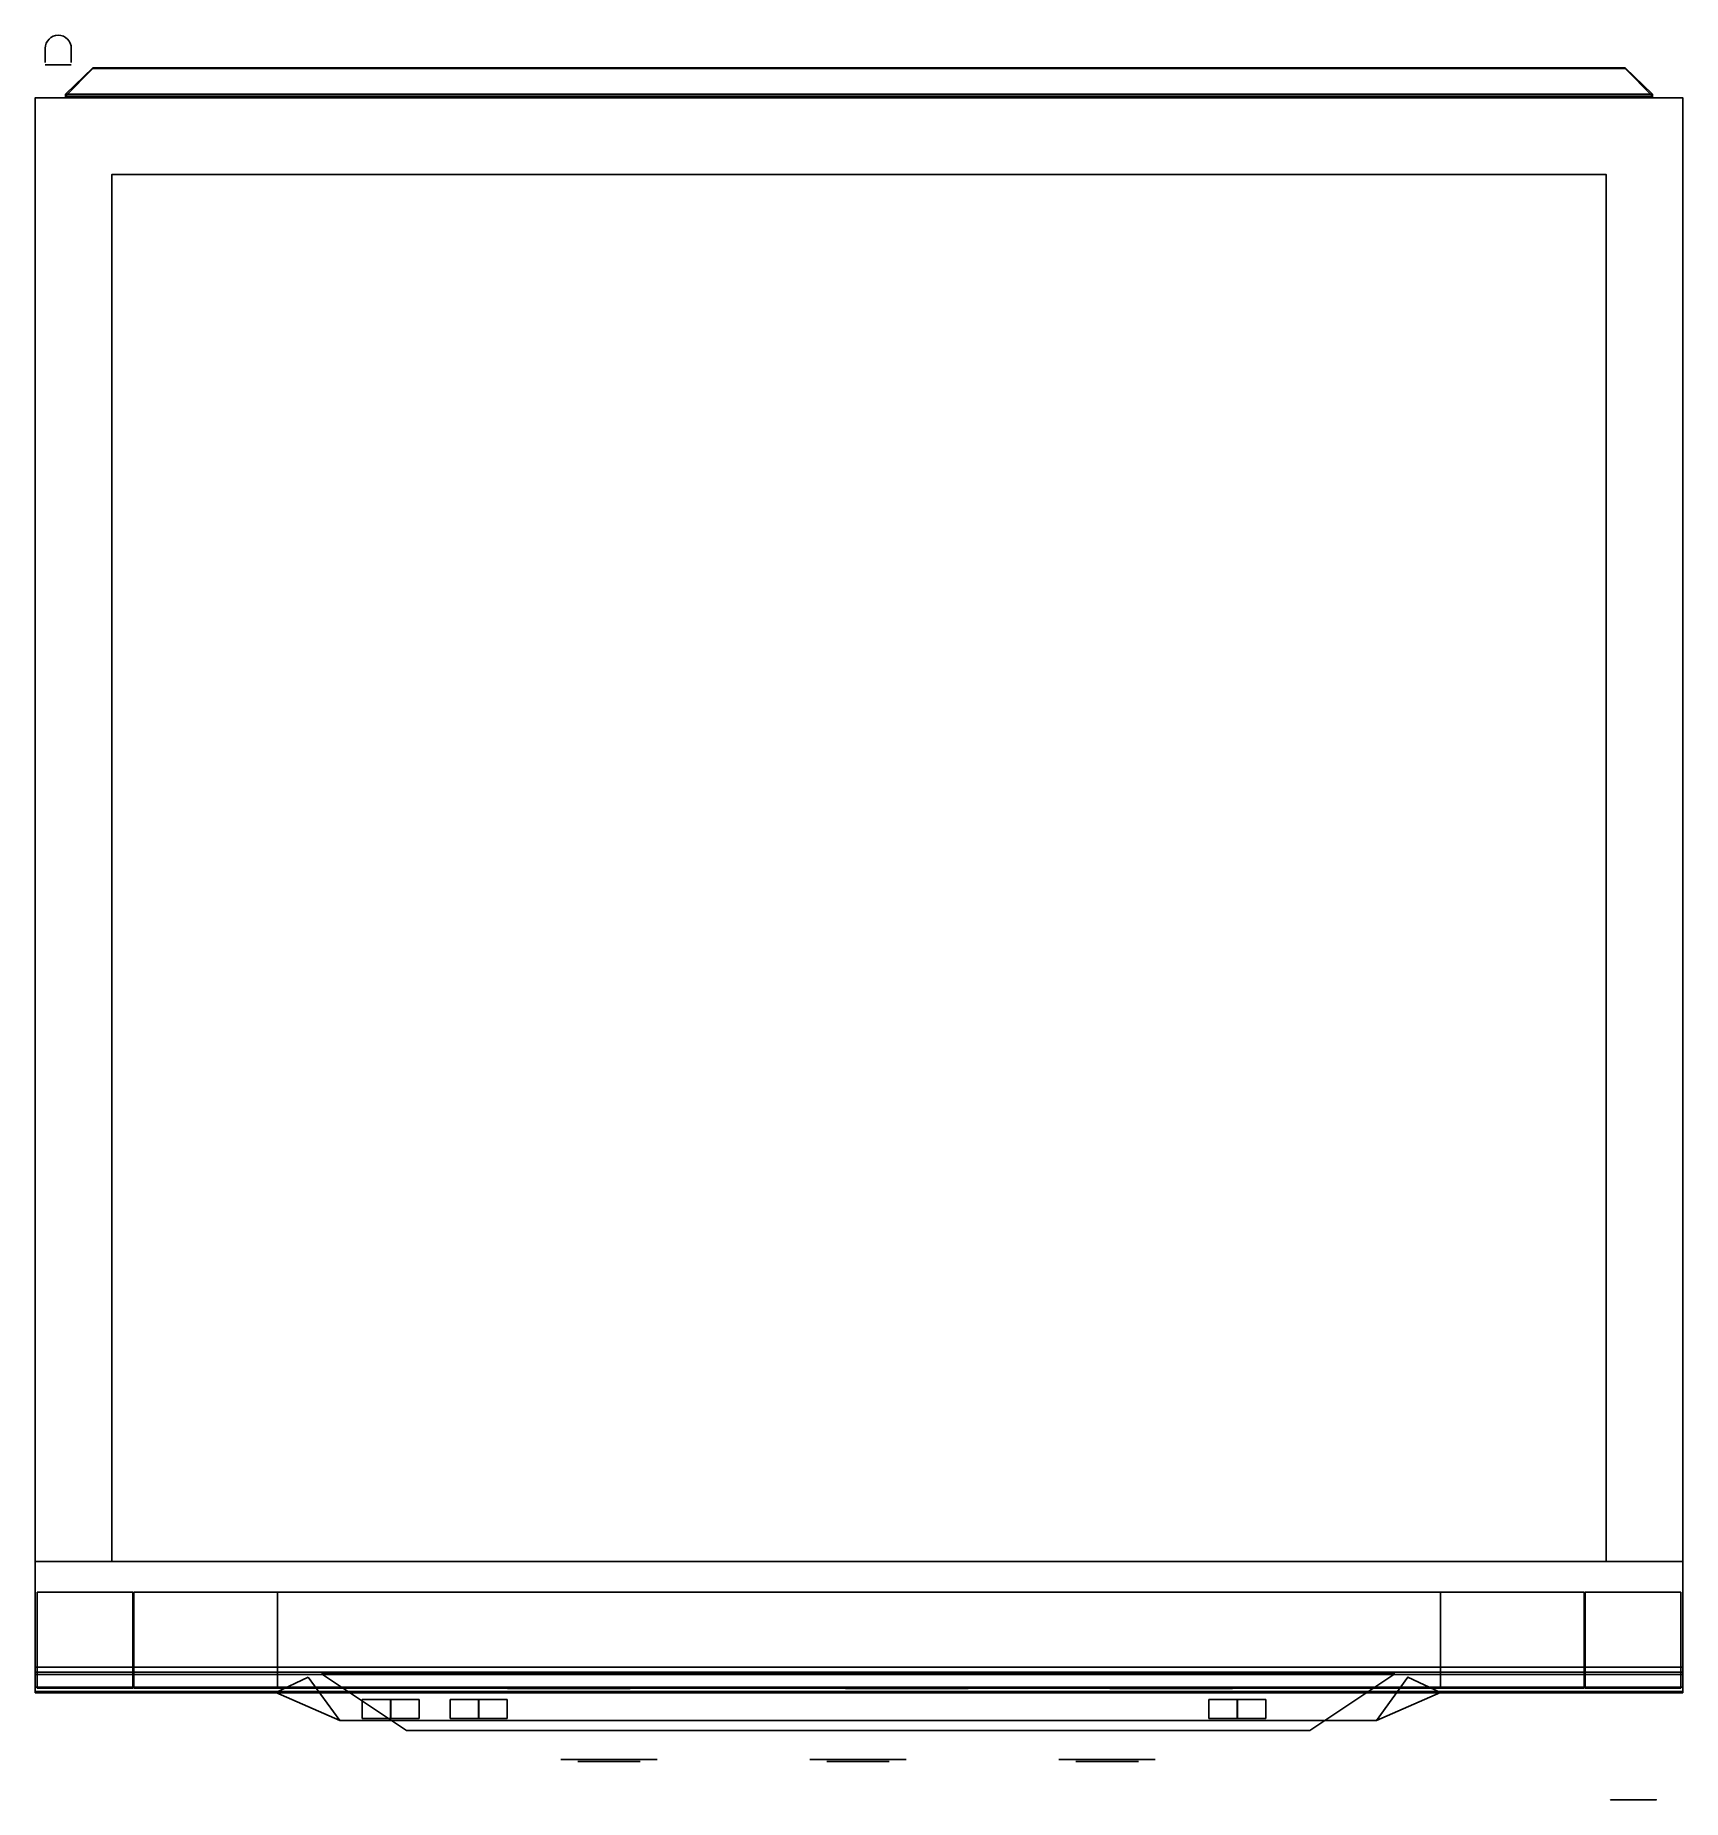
# Model space of a CAD drawing. Header units: millimetres. Extents: x 0 to 860, y -940 to -19.
import ezdxf

# ---------------------------------------------------------------- set-up
doc = ezdxf.new("R2010")
doc.units = ezdxf.units.MM
for name, color, linetype in [('200-EquipBlack-3d', 250, 'Continuous'), ('200-EquipGlass-3D', 140, 'Continuous'), ('200-EquipSteel-3d', 9, 'Continuous'), ('200-EquipWhite-3d', 7, 'Continuous')]:
    doc.layers.add(name, color=color, linetype=linetype)

# ---------------------------------------------------------------- blocks, each defined once
blk = doc.blocks.new('UNOX-XBC-HANDLE')
at = {"layer": '200-EquipWhite-3d'}
blk.add_3dface([(-11.7, -58.3, -163.91), (12.3, -58.3, -163.91), (12.3, -58.3, -5.91), (-11.7, -58.3, -5.91)], dxfattribs=at)

msp = doc.modelspace()

# ---------------------------------------------------------------- linework, layer by layer
for p, q in [((5.2, -26.2), (5.2, -33.53)), ((18.8, -26.2), (18.8, -33.53)), ((5.2, -34.85), (18.8, -34.85))]:
    msp.add_line(p, q)
msp.add_arc((12, -26.2), 6.8, 0, 180)
at = {"layer": '200-EquipBlack-3d'}
for points in [[(860, -871.07, 100.98), (0, -871.07, 100.98), (0, -816.05, 100.5), (860, -816.05, 100.5)], [(860, -816.05, 100.5), (0, -816.05, 100.5), (0, -816.05, 180.5), (860, -816.05, 180.5)], [(860, -816.05, 180.5), (0, -816.05, 180.5), (0, -881.54, 179.93), (860, -881.54, 179.93)], [(149.35, -874.63, 101.63), (193.72, -904.15, 103.85), (665.36, -904.16, 103.83), (709.65, -874.63, 101.63)], [(860, -884.49, 176.53), (0, -884.49, 176.53), (0, -875, 104.46), (860, -875, 104.46)], [(142.5, -876.33, 114.5), (158.97, -899.02, 122.99), (125.5, -884.36, 177.71)], [(700.09, -899.02, 122.98), (733.5, -884.36, 177.71), (716.5, -876.33, 114.5)], [(125.5, -884.36, 177.71), (158.97, -899.02, 122.99), (700.09, -899.02, 122.98), (733.5, -884.36, 177.71)]]:
    msp.add_3dface(points, dxfattribs=at)
for points, invisible_edges in [([(0, -816.05, 180.5), (0, -816.05, 100.5), (0, -871.07, 100.98), (0, -881.54, 179.93)], 4), ([(860, -816.05, 180.5), (860, -816.05, 100.5), (860, -871.07, 100.98), (860, -881.54, 179.93)], 4), ([(860, -872.01, 101.1), (0, -872.01, 101.1), (0, -871.07, 100.98), (860, -871.07, 100.98)], 1), ([(0, -881.54, 179.93), (0, -871.07, 100.98), (0, -872.01, 101.1), (0, -882.38, 179.8)], 5), ([(860, -872.9, 101.44), (0, -872.9, 101.44), (0, -872.01, 101.1), (860, -872.01, 101.1)], 5), ([(0, -882.38, 179.8), (0, -872.01, 101.1), (0, -872.9, 101.44), (0, -883.14, 179.45)], 5), ([(860, -873.69, 101.98), (0, -873.69, 101.98), (0, -872.9, 101.44), (860, -872.9, 101.44)], 4), ([(0, -883.14, 179.45), (0, -872.9, 101.44), (0, -873.69, 101.98), (0, -883.78, 178.89)], 5), ([(860, -874.32, 102.69), (0, -874.32, 102.69), (0, -873.69, 101.98), (860, -873.69, 101.98)], 1), ([(0, -883.78, 178.89), (0, -873.69, 101.98), (0, -874.32, 102.69), (0, -884.24, 178.18)], 5), ([(860, -874.77, 103.54), (0, -874.77, 103.54), (0, -874.32, 102.69), (860, -874.32, 102.69)], 5), ([(0, -884.24, 178.18), (0, -874.32, 102.69), (0, -874.77, 103.54), (0, -884.48, 177.38)], 5), ([(860, -875, 104.46), (0, -875, 104.46), (0, -874.77, 103.54), (860, -874.77, 103.54)], 4), ([(0, -884.48, 177.38), (0, -874.77, 103.54), (0, -875, 104.46), (0, -884.49, 176.53)], 1), ([(860, -881.54, 179.93), (860, -871.07, 100.98), (860, -872.01, 101.1), (860, -882.38, 179.8)], 5), ([(860, -882.38, 179.8), (860, -872.01, 101.1), (860, -872.9, 101.44), (860, -883.14, 179.45)], 5), ([(860, -883.14, 179.45), (860, -872.9, 101.44), (860, -873.69, 101.98), (860, -883.78, 178.89)], 5), ([(860, -883.78, 178.89), (860, -873.69, 101.98), (860, -874.32, 102.69), (860, -884.24, 178.18)], 5), ([(860, -884.24, 178.18), (860, -874.32, 102.69), (860, -874.77, 103.54), (860, -884.48, 177.38)], 5), ([(860, -884.48, 177.38), (860, -874.77, 103.54), (860, -875, 104.46), (860, -884.49, 176.53)], 1), ([(860, -881.54, 179.93), (0, -881.54, 179.93), (0, -882.38, 179.8), (860, -882.38, 179.8)], 4), ([(860, -882.38, 179.8), (0, -882.38, 179.8), (0, -883.14, 179.45), (860, -883.14, 179.45)], 5), ([(860, -883.14, 179.45), (0, -883.14, 179.45), (0, -883.78, 178.89), (860, -883.78, 178.89)], 1), ([(860, -883.78, 178.89), (0, -883.78, 178.89), (0, -884.24, 178.18), (860, -884.24, 178.18)], 4), ([(126.5, -882, 1120.2), (733.5, -882, 1120.2), (808.5, -882, 1224.2), (51.5, -882, 1224.2)], 10), ([(51.5, -882, 1224.2), (126.5, -882, 1120.2), (126.5, -882, 294.5), (51.5, -882, 186.76)], 5), ([(51.5, -882, 186.76), (126.5, -882, 294.5), (733.5, -882, 294.5), (808.5, -882, 186.76)], 5), ([(733.5, -882, 294.5), (808.5, -882, 186.76), (808.5, -882, 1224.2), (733.5, -882, 1120.2)], 5), ([(860, -884.24, 178.18), (0, -884.24, 178.18), (0, -884.48, 177.38), (860, -884.48, 177.38)], 5), ([(860, -884.48, 177.38), (0, -884.48, 177.38), (0, -884.49, 176.53), (860, -884.49, 176.53)], 1), ([(276.26, -919.37, 150.64), (284.41, -920.38, 147.27), (283.17, -920.38, 141.02), (274.35, -919.37, 141.02)], 5), ([(274.35, -919.37, 141.02), (283.17, -920.38, 141.02), (284.41, -920.38, 134.77), (276.26, -919.37, 131.39)], 5), ([(281.72, -919.37, 158.8), (287.95, -920.38, 152.57), (284.41, -920.38, 147.27), (276.26, -919.37, 150.64)], 5), ([(276.26, -919.37, 131.39), (284.41, -920.38, 134.77), (287.95, -920.38, 129.47), (281.72, -919.37, 123.23)], 5), ([(289.87, -919.37, 164.25), (293.25, -920.38, 156.11), (287.95, -920.38, 152.57), (281.72, -919.37, 158.8)], 5), ([(281.72, -919.37, 123.23), (287.95, -920.38, 129.47), (293.25, -920.38, 125.93), (289.87, -919.37, 117.78)], 5), ([(299.5, -919.37, 166.17), (299.5, -920.38, 157.35), (293.25, -920.38, 156.11), (289.87, -919.37, 164.25)], 5), ([(289.87, -919.37, 117.78), (293.25, -920.38, 125.93), (299.5, -920.38, 124.69), (299.5, -919.37, 115.87)], 5), ([(309.13, -919.37, 164.25), (305.75, -920.38, 156.11), (299.5, -920.38, 157.35), (299.5, -919.37, 166.17)], 5), ([(299.5, -919.37, 115.87), (299.5, -920.38, 124.69), (305.75, -920.38, 125.93), (309.13, -919.37, 117.78)], 5), ([(317.28, -919.37, 158.8), (311.05, -920.38, 152.57), (305.75, -920.38, 156.11), (309.13, -919.37, 164.25)], 5), ([(309.13, -919.37, 117.78), (305.75, -920.38, 125.93), (311.05, -920.38, 129.47), (317.28, -919.37, 123.23)], 5), ([(322.74, -919.37, 150.64), (314.59, -920.38, 147.27), (311.05, -920.38, 152.57), (317.28, -919.37, 158.8)], 5), ([(317.28, -919.37, 123.23), (311.05, -920.38, 129.47), (314.59, -920.38, 134.77), (322.74, -919.37, 131.39)], 5), ([(324.65, -919.37, 141.02), (315.83, -920.38, 141.02), (314.59, -920.38, 147.27), (322.74, -919.37, 150.64)], 5), ([(322.74, -919.37, 131.39), (314.59, -920.38, 134.77), (315.83, -920.38, 141.02), (324.65, -919.37, 141.02)], 5), ([(406.26, -919.37, 150.64), (414.41, -920.38, 147.27), (413.17, -920.38, 141.02), (404.35, -919.37, 141.02)], 5), ([(404.35, -919.37, 141.02), (413.17, -920.38, 141.02), (414.41, -920.38, 134.77), (406.26, -919.37, 131.39)], 5), ([(411.72, -919.37, 158.8), (417.95, -920.38, 152.57), (414.41, -920.38, 147.27), (406.26, -919.37, 150.64)], 5), ([(406.26, -919.37, 131.39), (414.41, -920.38, 134.77), (417.95, -920.38, 129.47), (411.72, -919.37, 123.23)], 5), ([(419.87, -919.37, 164.25), (423.25, -920.38, 156.11), (417.95, -920.38, 152.57), (411.72, -919.37, 158.8)], 5), ([(411.72, -919.37, 123.23), (417.95, -920.38, 129.47), (423.25, -920.38, 125.93), (419.87, -919.37, 117.78)], 5), ([(429.5, -919.37, 166.17), (429.5, -920.38, 157.35), (423.25, -920.38, 156.11), (419.87, -919.37, 164.25)], 5), ([(419.87, -919.37, 117.78), (423.25, -920.38, 125.93), (429.5, -920.38, 124.69), (429.5, -919.37, 115.87)], 5), ([(439.13, -919.37, 164.25), (435.75, -920.38, 156.11), (429.5, -920.38, 157.35), (429.5, -919.37, 166.17)], 5), ([(429.5, -919.37, 115.87), (429.5, -920.38, 124.69), (435.75, -920.38, 125.93), (439.13, -919.37, 117.78)], 5), ([(447.28, -919.37, 158.8), (441.05, -920.38, 152.57), (435.75, -920.38, 156.11), (439.13, -919.37, 164.25)], 5), ([(439.13, -919.37, 117.78), (435.75, -920.38, 125.93), (441.05, -920.38, 129.47), (447.28, -919.37, 123.23)], 5), ([(452.74, -919.37, 150.64), (444.59, -920.38, 147.27), (441.05, -920.38, 152.57), (447.28, -919.37, 158.8)], 5), ([(447.28, -919.37, 123.23), (441.05, -920.38, 129.47), (444.59, -920.38, 134.77), (452.74, -919.37, 131.39)], 5), ([(454.65, -919.37, 141.02), (445.83, -920.38, 141.02), (444.59, -920.38, 147.27), (452.74, -919.37, 150.64)], 5), ([(452.74, -919.37, 131.39), (444.59, -920.38, 134.77), (445.83, -920.38, 141.02), (454.65, -919.37, 141.02)], 5), ([(536.26, -919.37, 150.64), (544.41, -920.38, 147.27), (543.17, -920.38, 141.02), (534.35, -919.37, 141.02)], 5), ([(534.35, -919.37, 141.02), (543.17, -920.38, 141.02), (544.41, -920.38, 134.77), (536.26, -919.37, 131.39)], 5), ([(541.72, -919.37, 158.8), (547.95, -920.38, 152.57), (544.41, -920.38, 147.27), (536.26, -919.37, 150.64)], 5), ([(536.26, -919.37, 131.39), (544.41, -920.38, 134.77), (547.95, -920.38, 129.47), (541.72, -919.37, 123.23)], 5), ([(549.87, -919.37, 164.25), (553.25, -920.38, 156.11), (547.95, -920.38, 152.57), (541.72, -919.37, 158.8)], 5), ([(541.72, -919.37, 123.23), (547.95, -920.38, 129.47), (553.25, -920.38, 125.93), (549.87, -919.37, 117.78)], 5), ([(559.5, -919.37, 166.17), (559.5, -920.38, 157.35), (553.25, -920.38, 156.11), (549.87, -919.37, 164.25)], 5), ([(549.87, -919.37, 117.78), (553.25, -920.38, 125.93), (559.5, -920.38, 124.69), (559.5, -919.37, 115.87)], 5), ([(569.13, -919.37, 164.25), (565.75, -920.38, 156.11), (559.5, -920.38, 157.35), (559.5, -919.37, 166.17)], 5), ([(559.5, -919.37, 115.87), (559.5, -920.38, 124.69), (565.75, -920.38, 125.93), (569.13, -919.37, 117.78)], 5), ([(577.28, -919.37, 158.8), (571.05, -920.38, 152.57), (565.75, -920.38, 156.11), (569.13, -919.37, 164.25)], 5), ([(569.13, -919.37, 117.78), (565.75, -920.38, 125.93), (571.05, -920.38, 129.47), (577.28, -919.37, 123.23)], 5), ([(582.74, -919.37, 150.64), (574.59, -920.38, 147.27), (571.05, -920.38, 152.57), (577.28, -919.37, 158.8)], 5), ([(577.28, -919.37, 123.23), (571.05, -920.38, 129.47), (574.59, -920.38, 134.77), (582.74, -919.37, 131.39)], 5), ([(584.65, -919.37, 141.02), (575.83, -920.38, 141.02), (574.59, -920.38, 147.27), (582.74, -919.37, 150.64)], 5), ([(582.74, -919.37, 131.39), (574.59, -920.38, 134.77), (575.83, -920.38, 141.02), (584.65, -919.37, 141.02)], 5)]:
    msp.add_3dface(points, dxfattribs=dict(at, invisible_edges=invisible_edges))
at = {"layer": '200-EquipGlass-3D', "extrusion": (0, -1, 0)}
for p, q in [((246.58, -882.3, 965.35), (310.46, -882.3, 1033.23)), ((249.24, -882.3, 993.63), (281.18, -882.3, 1027.57)), ((274.65, -882.3, 969.71), (306.59, -882.3, 1003.66)), ((423.03, -882.3, 690.44), (486.92, -882.3, 758.33)), ((425.69, -882.3, 718.73), (457.63, -882.3, 752.67)), ((451.1, -882.3, 694.81), (483.04, -882.3, 728.75)), ((561.01, -882.3, 397.04), (624.9, -882.3, 464.92)), ((563.67, -882.3, 425.33), (595.61, -882.3, 459.27)), ((589.08, -882.3, 401.41), (621.03, -882.3, 435.35))]:
    msp.add_line(p, q, dxfattribs=at)
at = {"layer": '200-EquipGlass-3D'}
for points in [[(126.5, -832, 1120.2), (733.5, -832, 1120.2), (733.5, -832, 294.5), (126.5, -832, 294.5)], [(126.5, -882, 1120.2), (733.5, -882, 1120.2), (733.5, -882, 294.5), (126.5, -882, 294.5)]]:
    msp.add_3dface(points, dxfattribs=at)
at = {"layer": '200-EquipSteel-3d'}
for points in [[(15.86, -50.2, 1210.97), (30.1, -36.45, 1207.28), (829.9, -36.45, 1207.28), (844.14, -50.2, 1210.97)], [(30.1, -36.71, 1206.32), (15.86, -51.2, 1210.2), (844.14, -51.2, 1210.2), (829.9, -36.71, 1206.32)], [(30.1, -36.45, 1207.28), (30.1, -36.71, 1206.32), (829.9, -36.71, 1206.32), (829.9, -36.45, 1207.28)], [(0, -816, 103), (0, -52, 103), (860, -52, 103), (860, -816, 103)], [(0, -816, 1225.7), (860, -816, 1225.7), (860, -52, 1225.7), (0, -52, 1225.7)], [(0, -52, 103), (0, -52, 1225.7), (860, -52, 1225.7), (860, -52, 103)], [(0, -816, 103), (0, -816, 1225.7), (0, -52, 1225.7), (0, -52, 103)], [(15.86, -52, 1225.7), (15.86, -50.2, 1225.7), (844.14, -50.2, 1225.7), (844.14, -52, 1225.7)], [(15.86, -50.2, 1225.7), (15.86, -50.2, 1210.97), (844.14, -50.2, 1210.97), (844.14, -50.2, 1225.7)], [(15.86, -51.2, 1224.7), (15.86, -52, 1224.7), (844.14, -52, 1224.7), (844.14, -51.2, 1224.7)], [(15.86, -51.2, 1210.2), (15.86, -51.2, 1224.7), (844.14, -51.2, 1224.7), (844.14, -51.2, 1210.2)], [(15.86, -52, 1224.7), (15.86, -52, 1225.7), (844.14, -52, 1225.7), (844.14, -52, 1224.7)], [(860, -816, 103), (860, -52, 103), (860, -52, 1225.7), (860, -816, 1225.7)], [(40, -816, 143), (40, -92, 143), (820, -92, 143), (820, -816, 143)], [(40, -816, 1185.7), (820, -816, 1185.7), (820, -92, 1185.7), (40, -92, 1185.7)], [(40, -92, 143), (40, -92, 1185.7), (820, -92, 1185.7), (820, -92, 143)], [(40, -816, 143), (40, -816, 1185.7), (40, -92, 1185.7), (40, -92, 143)], [(820, -816, 143), (820, -92, 143), (820, -92, 1185.7), (820, -816, 1185.7)], [(51.5, -882, 186.76), (51.5, -832, 186.76), (808.5, -832, 186.76), (808.5, -882, 186.76)], [(51.5, -882, 1224.2), (808.5, -882, 1224.2), (808.5, -832, 1224.2), (51.5, -832, 1224.2)], [(51.5, -882, 186.76), (51.5, -882, 1224.2), (51.5, -832, 1224.2), (51.5, -832, 186.76)], [(733.5, -832, 1120.2), (733.5, -882, 1120.2), (126.5, -882, 1120.2), (126.5, -832, 1120.2)], [(126.5, -882, 1120.2), (126.5, -832, 1120.2), (126.5, -832, 294.5), (126.5, -882, 294.5)], [(126.5, -832, 294.5), (126.5, -882, 294.5), (733.5, -882, 294.5), (733.5, -832, 294.5)], [(733.5, -882, 294.5), (733.5, -832, 294.5), (733.5, -832, 1120.2), (733.5, -882, 1120.2)], [(808.5, -882, 186.76), (808.5, -832, 186.76), (808.5, -832, 1224.2), (808.5, -882, 1224.2)]]:
    msp.add_3dface(points, dxfattribs=at)
for points, invisible_edges in [([(15.86, -51.2, 1210.2), (30.1, -36.71, 1206.32), (30.1, -36.45, 1207.28), (15.86, -50.2, 1210.97)], 8), ([(844.14, -51.2, 1210.2), (829.9, -36.71, 1206.32), (829.9, -36.45, 1207.28), (844.14, -50.2, 1210.97)], 8), ([(15.86, -51.2, 1210.2), (15.86, -50.2, 1210.97), (15.86, -50.2, 1225.7), (15.86, -51.2, 1224.7)], 5), ([(15.86, -50.2, 1225.7), (15.86, -51.2, 1224.7), (15.86, -52, 1224.7), (15.86, -52, 1225.7)], 1), ([(844.14, -51.2, 1210.2), (844.14, -50.2, 1210.97), (844.14, -50.2, 1225.7), (844.14, -51.2, 1224.7)], 5), ([(844.14, -50.2, 1225.7), (844.14, -51.2, 1224.7), (844.14, -52, 1224.7), (844.14, -52, 1225.7)], 1), ([(0, -816, 1225.7), (40, -816, 1185.7), (820, -816, 1185.7), (860, -816, 1225.7)], 5), ([(860, -816, 103), (820, -816, 200.26), (40, -816, 200.26), (0, -816, 103)], 5), ([(40, -816, 200.26), (0, -816, 103), (0, -816, 1225.7), (40, -816, 1185.7)], 5), ([(820, -816, 1185.7), (860, -816, 1225.7), (860, -816, 103), (820, -816, 200.26)], 5), ([(126.5, -832, 1120.2), (733.5, -832, 1120.2), (808.5, -832, 1224.2), (51.5, -832, 1224.2)], 10), ([(51.5, -832, 1224.2), (126.5, -832, 1120.2), (126.5, -832, 294.5), (51.5, -832, 186.76)], 5), ([(51.5, -832, 186.76), (126.5, -832, 294.5), (733.5, -832, 294.5), (808.5, -832, 186.76)], 5), ([(733.5, -832, 294.5), (808.5, -832, 186.76), (808.5, -832, 1224.2), (733.5, -832, 1120.2)], 5), ([(170.67, -887.93, 140.89), (170.67, -897.93, 140.89), (171.99, -897.93, 135.78), (171.99, -887.93, 135.78)], 4), ([(172.03, -887.93, 145.99), (172.03, -897.93, 145.99), (170.67, -897.93, 140.89), (170.67, -887.93, 140.89)], 1), ([(171.99, -887.93, 135.78), (171.99, -897.93, 135.78), (175.47, -897.93, 131.79), (175.47, -887.93, 131.79)], 5), ([(175.55, -887.93, 149.95), (175.55, -897.93, 149.95), (172.03, -897.93, 145.99), (172.03, -887.93, 145.99)], 5), ([(175.47, -887.93, 131.79), (175.47, -897.93, 131.79), (180.19, -897.93, 129.36), (180.19, -887.93, 129.36)], 5), ([(180.3, -887.93, 152.33), (180.3, -897.93, 152.33), (175.55, -897.93, 149.95), (175.55, -887.93, 149.95)], 5), ([(180.19, -887.93, 129.36), (180.19, -897.93, 129.36), (185.45, -897.93, 128.54), (185.45, -887.93, 128.54)], 1), ([(185.55, -887.93, 153.11), (185.55, -897.93, 153.11), (180.3, -897.93, 152.33), (180.3, -887.93, 152.33)], 4), ([(185.45, -887.93, 128.54), (185.45, -897.93, 128.54), (190.7, -897.93, 129.31), (190.7, -887.93, 129.31)], 4), ([(190.81, -887.93, 152.29), (190.81, -897.93, 152.29), (185.55, -897.93, 153.11), (185.55, -887.93, 153.11)], 1), ([(190.7, -887.93, 129.31), (190.7, -897.93, 129.31), (195.45, -897.93, 131.7), (195.45, -887.93, 131.7)], 5), ([(195.53, -887.93, 149.86), (195.53, -897.93, 149.86), (190.81, -897.93, 152.29), (190.81, -887.93, 152.29)], 5), ([(195.45, -887.93, 131.7), (195.45, -897.93, 131.7), (198.97, -897.93, 135.66), (198.97, -887.93, 135.66)], 5), ([(199.01, -887.93, 145.87), (199.01, -897.93, 145.87), (195.53, -897.93, 149.86), (195.53, -887.93, 149.86)], 5), ([(198.97, -887.93, 135.66), (198.97, -897.93, 135.66), (200.33, -897.93, 140.76), (200.33, -887.93, 140.76)], 1), ([(200.33, -887.93, 140.76), (200.33, -897.93, 140.76), (199.01, -897.93, 145.87), (199.01, -887.93, 145.87)], 4), ([(216.66, -887.93, 140.93), (216.66, -897.93, 140.93), (217.98, -897.93, 135.82), (217.98, -887.93, 135.82)], 4), ([(218.02, -887.93, 146.03), (218.02, -897.93, 146.03), (216.66, -897.93, 140.93), (216.66, -887.93, 140.93)], 1), ([(217.98, -887.93, 135.82), (217.98, -897.93, 135.82), (221.46, -897.93, 131.83), (221.46, -887.93, 131.83)], 5), ([(221.54, -887.93, 149.99), (221.54, -897.93, 149.99), (218.02, -897.93, 146.03), (218.02, -887.93, 146.03)], 5), ([(221.46, -887.93, 131.83), (221.46, -897.93, 131.83), (226.18, -897.93, 129.4), (226.18, -887.93, 129.4)], 5), ([(226.29, -887.93, 152.38), (226.29, -897.93, 152.38), (221.54, -897.93, 149.99), (221.54, -887.93, 149.99)], 5), ([(226.18, -887.93, 129.4), (226.18, -897.93, 129.4), (231.44, -897.93, 128.58), (231.44, -887.93, 128.58)], 1), ([(231.54, -887.93, 153.15), (231.54, -897.93, 153.15), (226.29, -897.93, 152.38), (226.29, -887.93, 152.38)], 4), ([(231.44, -887.93, 128.58), (231.44, -897.93, 128.58), (236.69, -897.93, 129.36), (236.69, -887.93, 129.36)], 4), ([(236.8, -887.93, 152.33), (236.8, -897.93, 152.33), (231.54, -897.93, 153.15), (231.54, -887.93, 153.15)], 1), ([(236.69, -887.93, 129.36), (236.69, -897.93, 129.36), (241.44, -897.93, 131.74), (241.44, -887.93, 131.74)], 5), ([(241.52, -887.93, 149.9), (241.52, -897.93, 149.9), (236.8, -897.93, 152.33), (236.8, -887.93, 152.33)], 5), ([(241.44, -887.93, 131.74), (241.44, -897.93, 131.74), (244.96, -897.93, 135.7), (244.96, -887.93, 135.7)], 5), ([(245, -887.93, 145.91), (245, -897.93, 145.91), (241.52, -897.93, 149.9), (241.52, -887.93, 149.9)], 5), ([(244.96, -887.93, 135.7), (244.96, -897.93, 135.7), (246.32, -897.93, 140.8), (246.32, -887.93, 140.8)], 1), ([(246.32, -887.93, 140.8), (246.32, -897.93, 140.8), (245, -897.93, 145.91), (245, -887.93, 145.91)], 4), ([(612.67, -887.93, 140.86), (612.67, -897.93, 140.86), (613.98, -897.93, 135.75), (613.98, -887.93, 135.75)], 4), ([(614.03, -887.93, 145.96), (614.03, -897.93, 145.96), (612.67, -897.93, 140.86), (612.67, -887.93, 140.86)], 1), ([(613.98, -887.93, 135.75), (613.98, -897.93, 135.75), (617.47, -897.93, 131.76), (617.47, -887.93, 131.76)], 5), ([(617.55, -887.93, 149.92), (617.55, -897.93, 149.92), (614.03, -897.93, 145.96), (614.03, -887.93, 145.96)], 5), ([(617.47, -887.93, 131.76), (617.47, -897.93, 131.76), (622.19, -897.93, 129.33), (622.19, -887.93, 129.33)], 5), ([(622.29, -887.93, 152.3), (622.29, -897.93, 152.3), (617.55, -897.93, 149.92), (617.55, -887.93, 149.92)], 5), ([(622.19, -887.93, 129.33), (622.19, -897.93, 129.33), (627.44, -897.93, 128.51), (627.44, -887.93, 128.51)], 1), ([(627.55, -887.93, 153.08), (627.55, -897.93, 153.08), (622.29, -897.93, 152.3), (622.29, -887.93, 152.3)], 4), ([(627.44, -887.93, 128.51), (627.44, -897.93, 128.51), (632.7, -897.93, 129.28), (632.7, -887.93, 129.28)], 4), ([(632.8, -887.93, 152.26), (632.8, -897.93, 152.26), (627.55, -897.93, 153.08), (627.55, -887.93, 153.08)], 1), ([(632.7, -887.93, 129.28), (632.7, -897.93, 129.28), (637.44, -897.93, 131.67), (637.44, -887.93, 131.67)], 5), ([(637.52, -887.93, 149.83), (637.52, -897.93, 149.83), (632.8, -897.93, 152.26), (632.8, -887.93, 152.26)], 5), ([(637.44, -887.93, 131.67), (637.44, -897.93, 131.67), (640.96, -897.93, 135.63), (640.96, -887.93, 135.63)], 5), ([(641.01, -887.93, 145.84), (641.01, -897.93, 145.84), (637.52, -897.93, 149.83), (637.52, -887.93, 149.83)], 5), ([(640.96, -887.93, 135.63), (640.96, -897.93, 135.63), (642.33, -897.93, 140.73), (642.33, -887.93, 140.73)], 1), ([(642.33, -887.93, 140.73), (642.33, -897.93, 140.73), (641.01, -897.93, 145.84), (641.01, -887.93, 145.84)], 4), ([(170.67, -897.93, 140.89), (185.5, -897.93, 140.82), (171.99, -897.93, 135.78)], 15), ([(172.03, -897.93, 145.99), (185.5, -897.93, 140.82), (170.67, -897.93, 140.89)], 15), ([(171.99, -897.93, 135.78), (185.5, -897.93, 140.82), (175.47, -897.93, 131.79)], 15), ([(175.55, -897.93, 149.95), (185.5, -897.93, 140.82), (172.03, -897.93, 145.99)], 15), ([(175.47, -897.93, 131.79), (185.5, -897.93, 140.82), (180.19, -897.93, 129.36)], 15), ([(180.3, -897.93, 152.33), (185.5, -897.93, 140.82), (175.55, -897.93, 149.95)], 15), ([(180.19, -897.93, 129.36), (185.5, -897.93, 140.82), (185.45, -897.93, 128.54)], 15), ([(185.55, -897.93, 153.11), (185.5, -897.93, 140.82), (180.3, -897.93, 152.33)], 15), ([(185.45, -897.93, 128.54), (185.5, -897.93, 140.82), (190.7, -897.93, 129.31)], 15), ([(190.7, -897.93, 129.31), (185.5, -897.93, 140.82), (195.45, -897.93, 131.7)], 15), ([(195.45, -897.93, 131.7), (185.5, -897.93, 140.82), (198.97, -897.93, 135.66)], 15), ([(198.97, -897.93, 135.66), (185.5, -897.93, 140.82), (200.33, -897.93, 140.76)], 15), ([(200.33, -897.93, 140.76), (185.5, -897.93, 140.82), (199.01, -897.93, 145.87)], 15), ([(199.01, -897.93, 145.87), (185.5, -897.93, 140.82), (195.53, -897.93, 149.86)], 15), ([(195.53, -897.93, 149.86), (185.5, -897.93, 140.82), (190.81, -897.93, 152.29)], 15), ([(190.81, -897.93, 152.29), (185.5, -897.93, 140.82), (185.55, -897.93, 153.11)], 15), ([(216.66, -897.93, 140.93), (231.49, -897.93, 140.87), (217.98, -897.93, 135.82)], 15), ([(218.02, -897.93, 146.03), (231.49, -897.93, 140.87), (216.66, -897.93, 140.93)], 15), ([(217.98, -897.93, 135.82), (231.49, -897.93, 140.87), (221.46, -897.93, 131.83)], 15), ([(221.54, -897.93, 149.99), (231.49, -897.93, 140.87), (218.02, -897.93, 146.03)], 15), ([(221.46, -897.93, 131.83), (231.49, -897.93, 140.87), (226.18, -897.93, 129.4)], 15), ([(226.29, -897.93, 152.38), (231.49, -897.93, 140.87), (221.54, -897.93, 149.99)], 15), ([(226.18, -897.93, 129.4), (231.49, -897.93, 140.87), (231.44, -897.93, 128.58)], 15), ([(231.54, -897.93, 153.15), (231.49, -897.93, 140.87), (226.29, -897.93, 152.38)], 15), ([(231.44, -897.93, 128.58), (231.49, -897.93, 140.87), (236.69, -897.93, 129.36)], 15), ([(236.69, -897.93, 129.36), (231.49, -897.93, 140.87), (241.44, -897.93, 131.74)], 15), ([(241.44, -897.93, 131.74), (231.49, -897.93, 140.87), (244.96, -897.93, 135.7)], 7), ([(244.96, -897.93, 135.7), (231.49, -897.93, 140.87), (246.32, -897.93, 140.8)], 15), ([(246.32, -897.93, 140.8), (231.49, -897.93, 140.87), (245, -897.93, 145.91)], 15), ([(245, -897.93, 145.91), (231.49, -897.93, 140.87), (241.52, -897.93, 149.9)], 15), ([(241.52, -897.93, 149.9), (231.49, -897.93, 140.87), (236.8, -897.93, 152.33)], 15), ([(236.8, -897.93, 152.33), (231.49, -897.93, 140.87), (231.54, -897.93, 153.15)], 15), ([(612.67, -897.93, 140.86), (627.5, -897.93, 140.79), (613.98, -897.93, 135.75)], 15), ([(614.03, -897.93, 145.96), (627.5, -897.93, 140.79), (612.67, -897.93, 140.86)], 15), ([(613.98, -897.93, 135.75), (627.5, -897.93, 140.79), (617.47, -897.93, 131.76)], 15), ([(617.55, -897.93, 149.92), (627.5, -897.93, 140.79), (614.03, -897.93, 145.96)], 15), ([(617.47, -897.93, 131.76), (627.5, -897.93, 140.79), (622.19, -897.93, 129.33)], 15), ([(622.29, -897.93, 152.3), (627.5, -897.93, 140.79), (617.55, -897.93, 149.92)], 15), ([(622.19, -897.93, 129.33), (627.5, -897.93, 140.79), (627.44, -897.93, 128.51)], 15), ([(627.55, -897.93, 153.08), (627.5, -897.93, 140.79), (622.29, -897.93, 152.3)], 15), ([(627.44, -897.93, 128.51), (627.5, -897.93, 140.79), (632.7, -897.93, 129.28)], 15), ([(632.7, -897.93, 129.28), (627.5, -897.93, 140.79), (637.44, -897.93, 131.67)], 15), ([(637.44, -897.93, 131.67), (627.5, -897.93, 140.79), (640.96, -897.93, 135.63)], 15), ([(640.96, -897.93, 135.63), (627.5, -897.93, 140.79), (642.33, -897.93, 140.73)], 15), ([(642.33, -897.93, 140.73), (627.5, -897.93, 140.79), (641.01, -897.93, 145.84)], 15), ([(641.01, -897.93, 145.84), (627.5, -897.93, 140.79), (637.52, -897.93, 149.83)], 15), ([(637.52, -897.93, 149.83), (627.5, -897.93, 140.79), (632.8, -897.93, 152.26)], 15), ([(632.8, -897.93, 152.26), (627.5, -897.93, 140.79), (627.55, -897.93, 153.08)], 15)]:
    msp.add_3dface(points, dxfattribs=dict(at, invisible_edges=invisible_edges))
at = {"layer": '200-EquipWhite-3d', "invisible_edges": 15}
for points in [[(284.41, -920.38, 147.27), (299.5, -920.38, 141.02), (283.17, -920.38, 141.02)], [(283.17, -920.38, 141.02), (299.5, -920.38, 141.02), (284.41, -920.38, 134.77)], [(287.95, -920.38, 152.57), (299.5, -920.38, 141.02), (284.41, -920.38, 147.27)], [(284.41, -920.38, 134.77), (299.5, -920.38, 141.02), (287.95, -920.38, 129.47)], [(293.25, -920.38, 156.11), (299.5, -920.38, 141.02), (287.95, -920.38, 152.57)], [(287.95, -920.38, 129.47), (299.5, -920.38, 141.02), (293.25, -920.38, 125.93)], [(299.5, -920.38, 157.35), (299.5, -920.38, 141.02), (293.25, -920.38, 156.11)], [(293.25, -920.38, 125.93), (299.5, -920.38, 141.02), (299.5, -920.38, 124.69)], [(315.83, -920.38, 141.02), (299.5, -920.38, 141.02), (314.59, -920.38, 147.27)], [(314.59, -920.38, 147.27), (299.5, -920.38, 141.02), (311.05, -920.38, 152.57)], [(311.05, -920.38, 152.57), (299.5, -920.38, 141.02), (305.75, -920.38, 156.11)], [(305.75, -920.38, 156.11), (299.5, -920.38, 141.02), (299.5, -920.38, 157.35)], [(299.5, -920.38, 124.69), (299.5, -920.38, 141.02), (305.75, -920.38, 125.93)], [(305.75, -920.38, 125.93), (299.5, -920.38, 141.02), (311.05, -920.38, 129.47)], [(311.05, -920.38, 129.47), (299.5, -920.38, 141.02), (314.59, -920.38, 134.77)], [(314.59, -920.38, 134.77), (299.5, -920.38, 141.02), (315.83, -920.38, 141.02)], [(414.41, -920.38, 147.27), (429.5, -920.38, 141.02), (413.17, -920.38, 141.02)], [(413.17, -920.38, 141.02), (429.5, -920.38, 141.02), (414.41, -920.38, 134.77)], [(417.95, -920.38, 152.57), (429.5, -920.38, 141.02), (414.41, -920.38, 147.27)], [(414.41, -920.38, 134.77), (429.5, -920.38, 141.02), (417.95, -920.38, 129.47)], [(423.25, -920.38, 156.11), (429.5, -920.38, 141.02), (417.95, -920.38, 152.57)], [(417.95, -920.38, 129.47), (429.5, -920.38, 141.02), (423.25, -920.38, 125.93)], [(429.5, -920.38, 157.35), (429.5, -920.38, 141.02), (423.25, -920.38, 156.11)], [(423.25, -920.38, 125.93), (429.5, -920.38, 141.02), (429.5, -920.38, 124.69)], [(445.83, -920.38, 141.02), (429.5, -920.38, 141.02), (444.59, -920.38, 147.27)], [(444.59, -920.38, 147.27), (429.5, -920.38, 141.02), (441.05, -920.38, 152.57)], [(441.05, -920.38, 152.57), (429.5, -920.38, 141.02), (435.75, -920.38, 156.11)], [(435.75, -920.38, 156.11), (429.5, -920.38, 141.02), (429.5, -920.38, 157.35)], [(429.5, -920.38, 124.69), (429.5, -920.38, 141.02), (435.75, -920.38, 125.93)], [(435.75, -920.38, 125.93), (429.5, -920.38, 141.02), (441.05, -920.38, 129.47)], [(441.05, -920.38, 129.47), (429.5, -920.38, 141.02), (444.59, -920.38, 134.77)], [(444.59, -920.38, 134.77), (429.5, -920.38, 141.02), (445.83, -920.38, 141.02)], [(544.41, -920.38, 147.27), (559.5, -920.38, 141.02), (543.17, -920.38, 141.02)], [(543.17, -920.38, 141.02), (559.5, -920.38, 141.02), (544.41, -920.38, 134.77)], [(547.95, -920.38, 152.57), (559.5, -920.38, 141.02), (544.41, -920.38, 147.27)], [(544.41, -920.38, 134.77), (559.5, -920.38, 141.02), (547.95, -920.38, 129.47)], [(553.25, -920.38, 156.11), (559.5, -920.38, 141.02), (547.95, -920.38, 152.57)], [(547.95, -920.38, 129.47), (559.5, -920.38, 141.02), (553.25, -920.38, 125.93)], [(559.5, -920.38, 157.35), (559.5, -920.38, 141.02), (553.25, -920.38, 156.11)], [(553.25, -920.38, 125.93), (559.5, -920.38, 141.02), (559.5, -920.38, 124.69)], [(575.83, -920.38, 141.02), (559.5, -920.38, 141.02), (574.59, -920.38, 147.27)], [(574.59, -920.38, 147.27), (559.5, -920.38, 141.02), (571.05, -920.38, 152.57)], [(571.05, -920.38, 152.57), (559.5, -920.38, 141.02), (565.75, -920.38, 156.11)], [(565.75, -920.38, 156.11), (559.5, -920.38, 141.02), (559.5, -920.38, 157.35)], [(559.5, -920.38, 124.69), (559.5, -920.38, 141.02), (565.75, -920.38, 125.93)], [(565.75, -920.38, 125.93), (559.5, -920.38, 141.02), (571.05, -920.38, 129.47)], [(571.05, -920.38, 129.47), (559.5, -920.38, 141.02), (574.59, -920.38, 134.77)], [(574.59, -920.38, 134.77), (559.5, -920.38, 141.02), (575.83, -920.38, 141.02)]]:
    msp.add_3dface(points, dxfattribs=at)

# ---------------------------------------------------------------- block references
msp.add_blockref('UNOX-XBC-HANDLE', (834, -882, 731.08))

# ---------------------------------------------------------------- meshes
at = {"layer": '200-EquipBlack-3d'}
mesh = msp.add_polyface(dxfattribs=at)
corners = [(51, -882, 1221.2), (1, -882, 1221.2), (1, -832, 1221.2), (51, -832, 1221.2), (51, -882, 1225.2), (1, -882, 1225.2), (1, -832, 1225.2), (51, -832, 1225.2)]
mesh.append_faces([[corners[k] for k in face] for face in [(1, 2, 3, 0), (7, 6, 5, 4), (4, 5, 1, 0), (2, 6, 7, 3), (3, 7, 4, 0), (5, 6, 2, 1)]])
mesh = msp.add_polyface(dxfattribs=at)
corners = [(51, -882, 189.76), (1, -882, 189.76), (1, -832, 189.76), (51, -832, 189.76), (51, -882, 185.76), (1, -882, 185.76), (1, -832, 185.76), (51, -832, 185.76)]
mesh.append_faces([[corners[k] for k in face] for face in [(0, 3, 2, 1), (4, 5, 6, 7), (0, 1, 5, 4), (3, 7, 6, 2), (0, 4, 7, 3), (1, 2, 6, 5)]])
mesh = msp.add_polyface(dxfattribs=at)
corners = [(859, -882, 1221.2), (809, -882, 1221.2), (809, -832, 1221.2), (859, -832, 1221.2), (859, -882, 1225.2), (809, -882, 1225.2), (809, -832, 1225.2), (859, -832, 1225.2)]
mesh.append_faces([[corners[k] for k in face] for face in [(1, 2, 3, 0), (7, 6, 5, 4), (4, 5, 1, 0), (2, 6, 7, 3), (3, 7, 4, 0), (5, 6, 2, 1)]])
mesh = msp.add_polyface(dxfattribs=at)
corners = [(859, -882, 189.76), (809, -882, 189.76), (809, -832, 189.76), (859, -832, 189.76), (859, -882, 185.76), (809, -882, 185.76), (809, -832, 185.76), (859, -832, 185.76)]
mesh.append_faces([[corners[k] for k in face] for face in [(0, 3, 2, 1), (4, 5, 6, 7), (0, 1, 5, 4), (3, 7, 6, 2), (0, 4, 7, 3), (1, 2, 6, 5)]])
at = {"layer": '200-EquipSteel-3d'}
mesh = msp.add_polyface(dxfattribs=at)
corners = [(1, -882, 189.76), (51, -882, 189.76), (51, -832, 189.76), (1, -832, 189.76), (1, -882, 1221.2), (51, -882, 1221.2), (51, -832, 1221.2), (1, -832, 1221.2)]
mesh.append_faces([[corners[k] for k in face] for face in [(0, 3, 2, 1), (4, 5, 6, 7), (0, 1, 5, 4), (3, 7, 6, 2), (0, 4, 7, 3), (1, 2, 6, 5)]])
mesh = msp.add_polyface(dxfattribs=at)
corners = [(859, -882, 189.76), (809, -882, 189.76), (809, -832, 189.76), (859, -832, 189.76), (859, -882, 1221.2), (809, -882, 1221.2), (809, -832, 1221.2), (859, -832, 1221.2)]
mesh.append_faces([[corners[k] for k in face] for face in [(1, 2, 3, 0), (7, 6, 5, 4), (4, 5, 1, 0), (2, 6, 7, 3), (3, 7, 4, 0), (5, 6, 2, 1)]])

doc.saveas('drawing.dxf')
